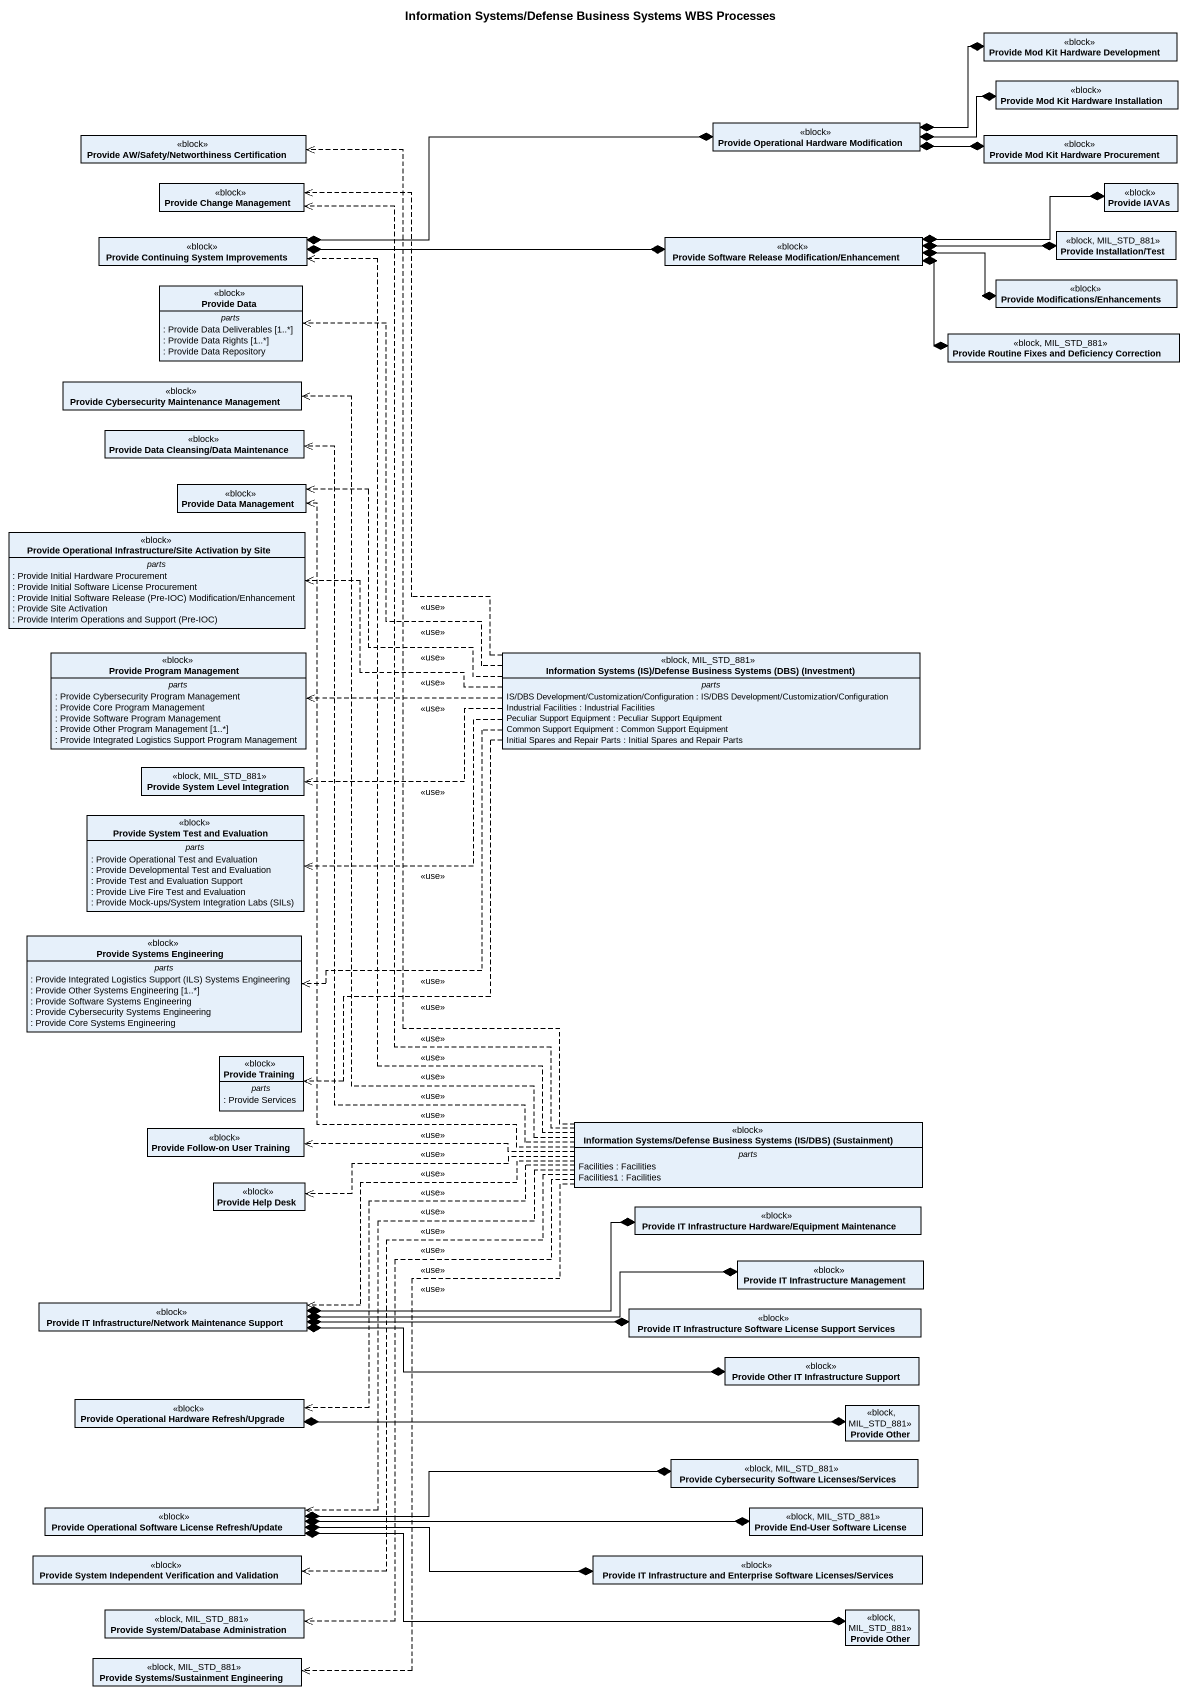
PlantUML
@startuml
title Information Systems/Defense Business Systems WBS Processes
hide circle
hide empty members
class "Provide Mod Kit Hardware Development" as Provide_Mod_Kit_Hardware <<block>>
class "Provide Mod Kit Hardware Installation" as Provide_Mod_Kit_Hardware_2 <<block>>
class "Provide AW/Safety/Networthiness Certification" as Provide_AW_Safety <<block>>
class "Provide Operational Hardware Modification" as Provide_Operational <<block>>
class "Provide Mod Kit Hardware Procurement" as Provide_Mod_Kit_Hardware_3 <<block>>
class "Provide Change Management" as Provide_Change_Management <<block>>
class "Provide IAVAs" as Provide_IAVAs <<block>>
class "Provide Installation/Test" as Provide_Installation_Test <<block, MIL_STD_881>>
class "Provide Continuing System Improvements" as Provide_Continuing_System <<block>>
class "Provide Software Release Modification/Enhancement" as Provide_Software_Release <<block>>
class "Provide Data" as Provide_Data <<block>> {
  -- parts --
  : Provide Data Deliverables [1..*]
  : Provide Data Rights [1..*]
  : Provide Data Repository
}
class "Provide Modifications/Enhancements" as Provide_Modifications <<block>>
class "Provide Routine Fixes and Deficiency Correction" as Provide_Routine_Fixes_and <<block, MIL_STD_881>>
class "Provide Cybersecurity Maintenance Management" as Provide_Cybersecurity <<block>>
class "Provide Data Cleansing/Data Maintenance" as Provide_Data_Cleansing_Data <<block>>
class "Provide Data Management" as Provide_Data_Management <<block>>
class "Provide Operational Infrastructure/Site Activation by Site" as Provide_Operational_2 <<block>> {
  -- parts --
  : Provide Initial Hardware Procurement
  : Provide Initial Software License Procurement
  {field} : Provide Initial Software Release (Pre-IOC) Modification/Enhancement
  : Provide Site Activation
  {field} : Provide Interim Operations and Support (Pre-IOC)
}
class "Provide Program Management" as Provide_Program_Management <<block>> {
  -- parts --
  : Provide Cybersecurity Program Management
  : Provide Core Program Management
  : Provide Software Program Management
  : Provide Other Program Management [1..*]
  : Provide Integrated Logistics Support Program Management
}
class "Information Systems (IS)/Defense Business Systems (DBS) (Investment)" as Information_Systems_IS <<block, MIL_STD_881>> {
  -- parts --
  IS/DBS Development/Customization/Configuration : IS/DBS Development/Customization/Configuration
  Industrial Facilities : Industrial Facilities
  Peculiar Support Equipment : Peculiar Support Equipment
  Common Support Equipment : Common Support Equipment
  Initial Spares and Repair Parts : Initial Spares and Repair Parts
}
class "Provide System Level Integration" as Provide_System_Level <<block, MIL_STD_881>>
class "Provide System Test and Evaluation" as Provide_System_Test_and <<block>> {
  -- parts --
  : Provide Operational Test and Evaluation
  : Provide Developmental Test and Evaluation
  : Provide Test and Evaluation Support
  : Provide Live Fire Test and Evaluation
  {field} : Provide Mock-ups/System Integration Labs (SILs)
}
class "Provide Systems Engineering" as Provide_Systems_Engineering <<block>> {
  -- parts --
  {field} : Provide Integrated Logistics Support (ILS) Systems Engineering
  : Provide Other Systems Engineering [1..*]
  : Provide Software Systems Engineering
  : Provide Cybersecurity Systems Engineering
  : Provide Core Systems Engineering
}
class "Provide Training" as Provide_Training <<block>> {
  -- parts --
  : Provide Services
}
class "Information Systems/Defense Business Systems (IS/DBS) (Sustainment)" as Information_Systems_Defense <<block>> {
  -- parts --
  Facilities : Facilities
  Facilities1 : Facilities
}
class "Provide Follow-on User Training" as Provide_Follow_on_User <<block>>
class "Provide Help Desk" as Provide_Help_Desk <<block>>
class "Provide IT Infrastructure Hardware/Equipment Maintenance" as Provide_IT_Infrastructure <<block>>
class "Provide IT Infrastructure Management" as Provide_IT_Infrastructure_2 <<block>>
class "Provide IT Infrastructure/Network Maintenance Support" as Provide_IT_Infrastructure_3 <<block>>
class "Provide IT Infrastructure Software License Support Services" as Provide_IT_Infrastructure_4 <<block>>
class "Provide Other IT Infrastructure Support" as Provide_Other_IT <<block>>
class "Provide Operational Hardware Refresh/Upgrade" as Provide_Operational_3 <<block>>
class "Provide Other" as Provide_Other <<block, MIL_STD_881>>
class "Provide Cybersecurity Software Licenses/Services" as Provide_Cybersecurity_2 <<block, MIL_STD_881>>
class "Provide Operational Software License Refresh/Update" as Provide_Operational_4 <<block>>
class "Provide End-User Software License" as Provide_End_User_Software <<block, MIL_STD_881>>
class "Provide System Independent Verification and Validation" as Provide_System_Independent <<block>>
class "Provide IT Infrastructure and Enterprise Software Licenses/Services" as Provide_IT_Infrastructure_5 <<block>>
class "Provide System/Database Administration" as Provide_System_Database <<block, MIL_STD_881>>
class "Provide Other" as Provide_Other_2 <<block, MIL_STD_881>>
class "Provide Systems/Sustainment Engineering" as Provide_Systems_Sustainment <<block, MIL_STD_881>>
Provide_Operational *-right-* Provide_Mod_Kit_Hardware
Provide_Operational *-right-* Provide_Mod_Kit_Hardware_2
Provide_Operational *-right-* Provide_Mod_Kit_Hardware_3
Provide_Continuing_System *-right-* Provide_Operational
Provide_Continuing_System *-right-* Provide_Software_Release
Provide_Software_Release *-right-* Provide_IAVAs
Provide_Software_Release *-right-* Provide_Installation_Test
Provide_Software_Release *-right-* Provide_Modifications
Provide_Software_Release *-right-* Provide_Routine_Fixes_and
Information_Systems_IS .up.> Provide_Change_Management : <<use>>
Information_Systems_IS .up.> Provide_Data : <<use>>
Information_Systems_IS .left.> Provide_Data_Management : <<use>>
Information_Systems_IS .left.> Provide_Operational_2 : <<use>>
Information_Systems_IS .left.> Provide_Program_Management : <<use>>
Information_Systems_IS .left.> Provide_System_Level : <<use>>
Information_Systems_IS .left.> Provide_System_Test_and : <<use>>
Information_Systems_IS .left.> Provide_Systems_Engineering : <<use>>
Information_Systems_IS ..> Provide_Training : <<use>>
Information_Systems_Defense .up.> Provide_AW_Safety : <<use>>
Information_Systems_Defense .up.> Provide_Change_Management : <<use>>
Information_Systems_Defense .up.> Provide_Continuing_System : <<use>>
Information_Systems_Defense .up.> Provide_Cybersecurity : <<use>>
Information_Systems_Defense .up.> Provide_Data_Cleansing_Data : <<use>>
Information_Systems_Defense .up.> Provide_Data_Management : <<use>>
Information_Systems_Defense .left.> Provide_Follow_on_User : <<use>>
Information_Systems_Defense .left.> Provide_Help_Desk : <<use>>
Information_Systems_Defense .left.> Provide_IT_Infrastructure_3 : <<use>>
Information_Systems_Defense .left.> Provide_Operational_3 : <<use>>
Information_Systems_Defense ..> Provide_Operational_4 : <<use>>
Information_Systems_Defense ..> Provide_System_Independent : <<use>>
Information_Systems_Defense ..> Provide_System_Database : <<use>>
Information_Systems_Defense ..> Provide_Systems_Sustainment : <<use>>
Provide_IT_Infrastructure_3 *-right-* Provide_IT_Infrastructure
Provide_IT_Infrastructure_3 *-right-* Provide_IT_Infrastructure_2
Provide_IT_Infrastructure_3 *-right-* Provide_IT_Infrastructure_4
Provide_IT_Infrastructure_3 *-right-* Provide_Other_IT
Provide_Operational_3 *-right-* Provide_Other
Provide_Operational_4 *-right-* Provide_Cybersecurity_2
Provide_Operational_4 *-right-* Provide_End_User_Software
Provide_Operational_4 *-right-* Provide_IT_Infrastructure_5
Provide_Operational_4 *-right-* Provide_Other_2
@enduml
